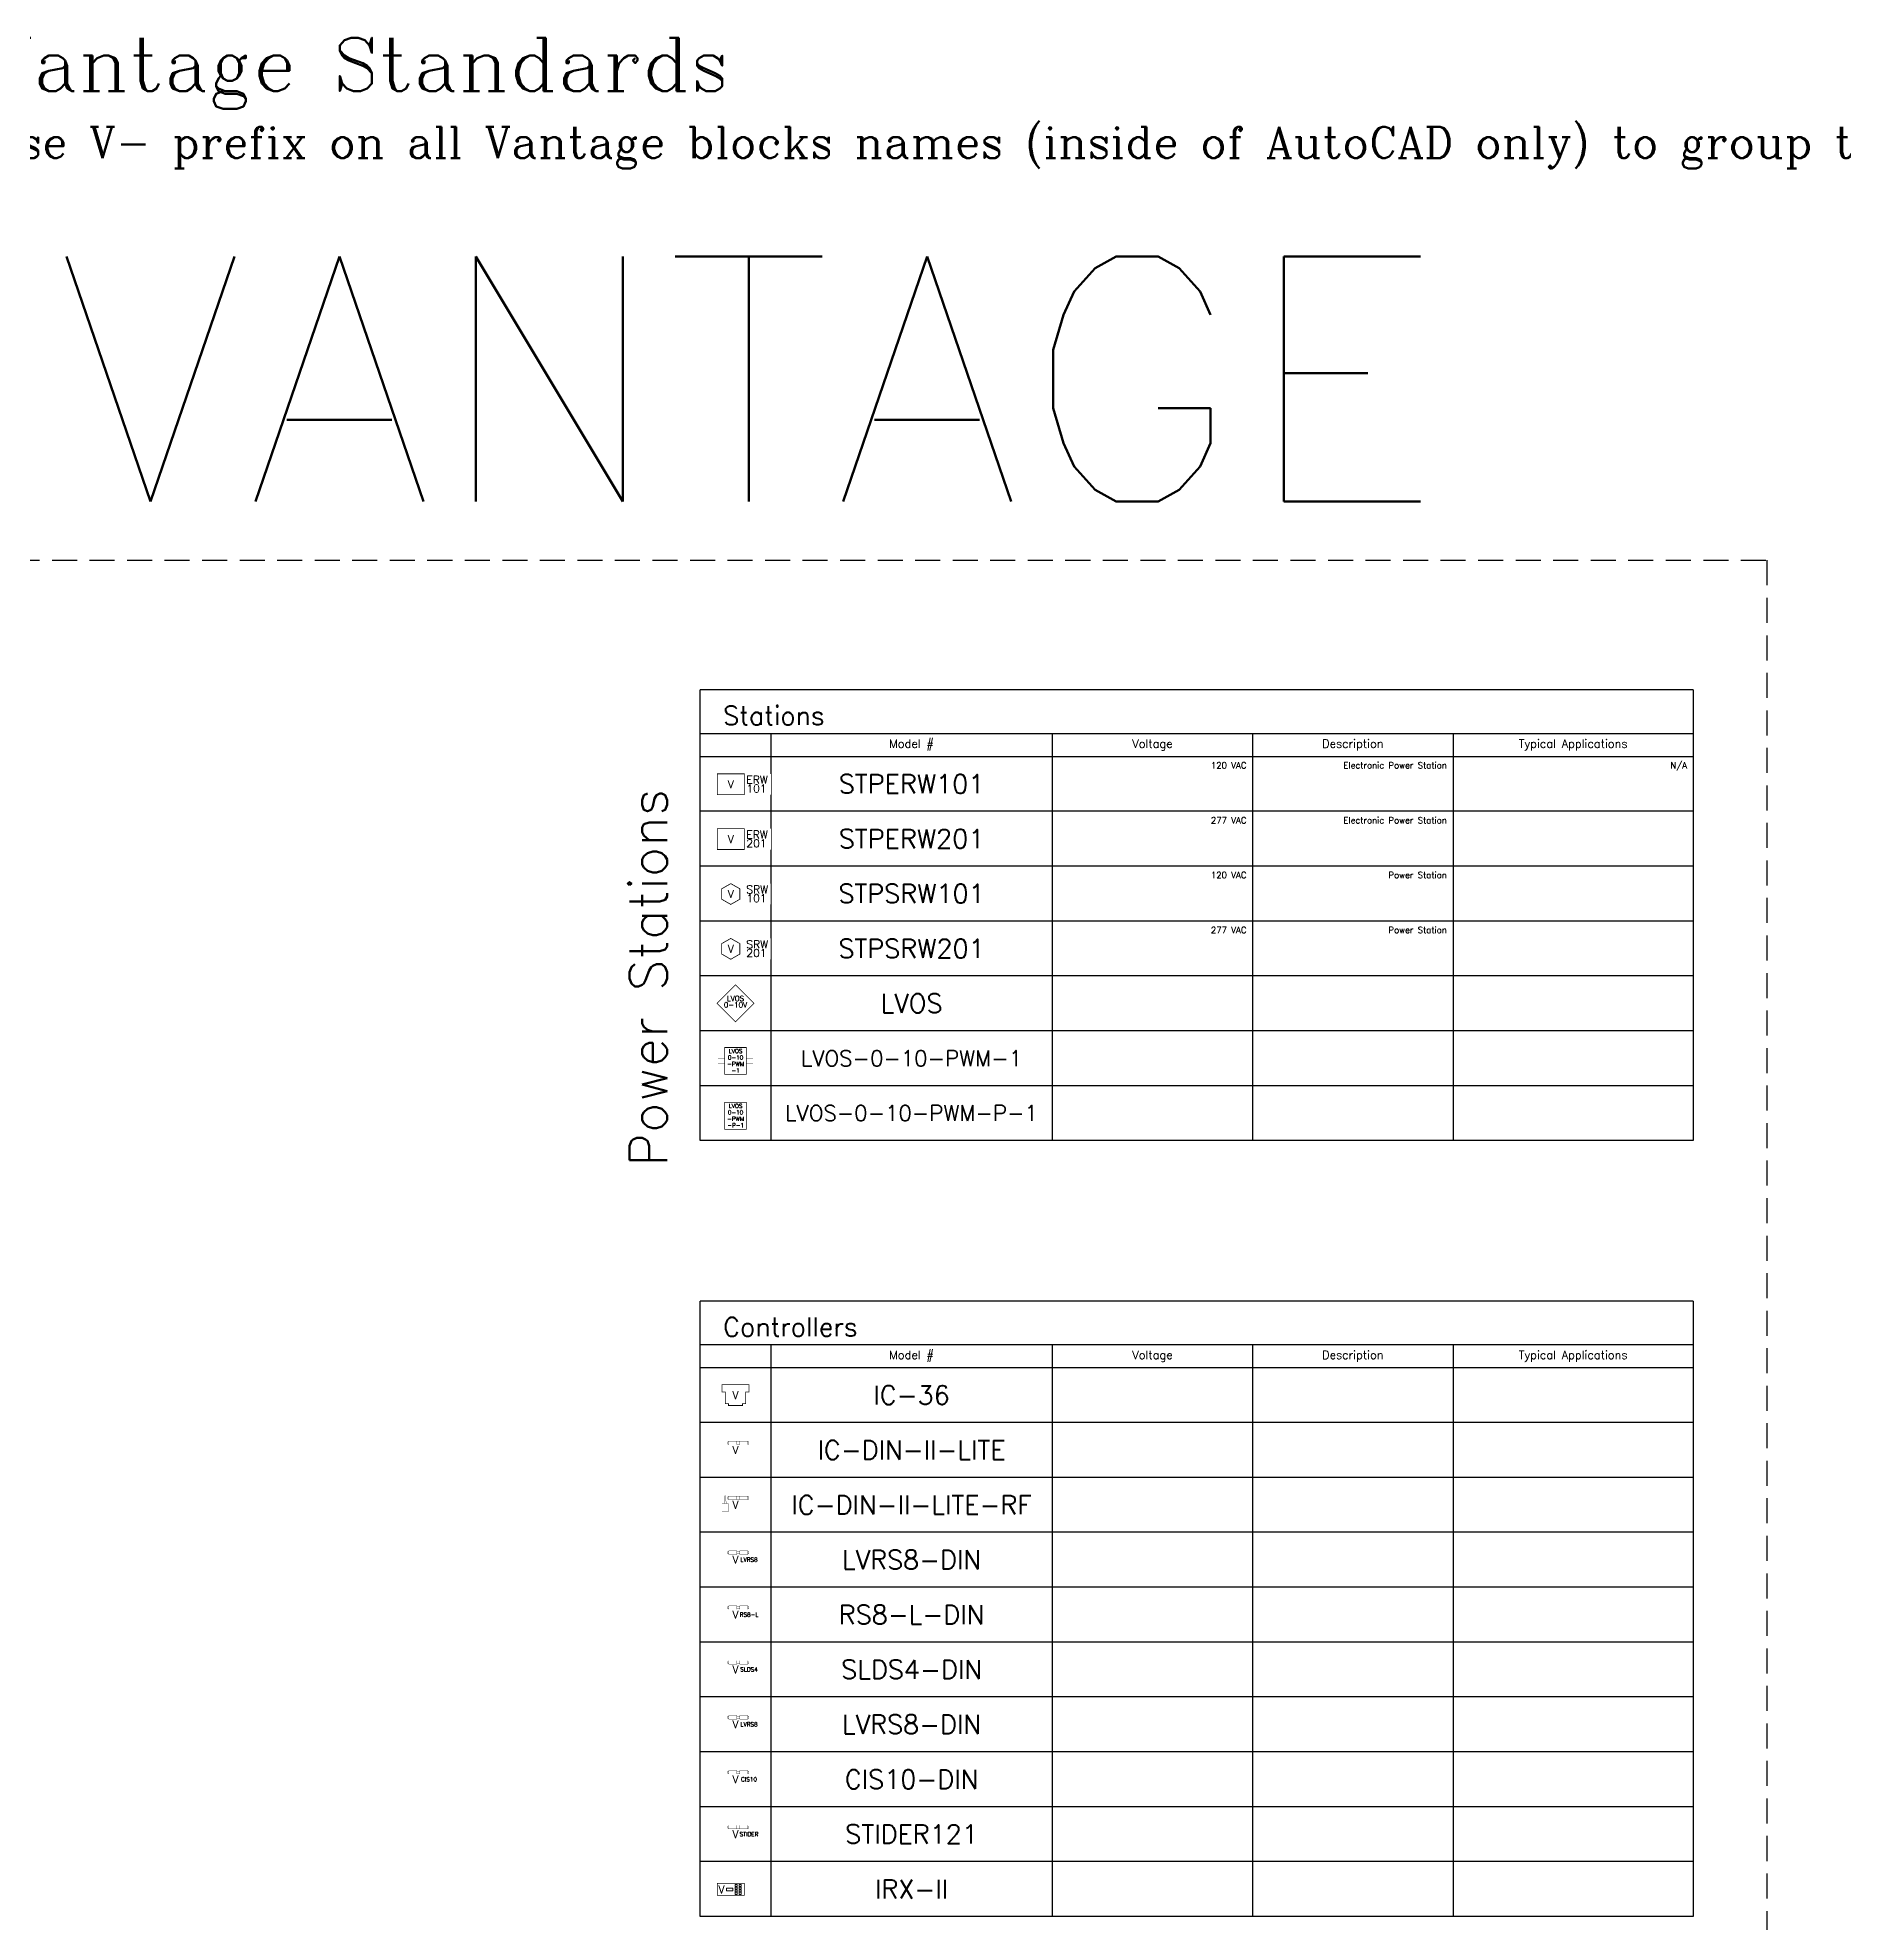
# Model space of a CAD drawing. Header units: inches. Extents: x -13775 to 9910, y -4933 to 5507.
# Drawn here: x -4918 to -3186, y 92 to 1900 of the extents above; entities that cross this region are included whole.
import ezdxf
from ezdxf.enums import TextEntityAlignment as Align

# ---------------------------------------------------------------- set-up
doc = ezdxf.new("R2010")
doc.units = ezdxf.units.IN
doc.header["$LTSCALE"] = 48
doc.header["$MEASUREMENT"] = 0
doc.linetypes.add('DASHED', pattern=[0.75, 0.5, -0.25])
doc.layers.add('Boxes', color=7, linetype='Continuous')
doc.layers.add('Text', color=7, linetype='Continuous')
doc.layers.add('WATTSTOPPER', color=160, linetype='Continuous', lineweight=0)
doc.styles.add('ROMANC', font='COMPLEX.SHX')
doc.styles.add('ROMANS', font='ROMANS')
doc.styles.add('WSNotes', font='complex.shx', dxfattribs={"height": 18})

# ---------------------------------------------------------------- blocks, each defined once
blk = doc.blocks.new('STPERW101')
blk.add_wipeout([(-12.9, 10), (38.6, 10), (38.6, -10), (-12.9, -10)])
at = {"linetype": 'Continuous', "const_width": 0.75}
blk.add_lwpolyline([(-12.9, 10), (12.9, 10), (12.9, -10), (-12.9, -10)], close=True, dxfattribs=at)
at = {"style": 'ROMANC'}
blk.add_text('V', height=7.51, dxfattribs=at).set_placement((0, 0), align=Align.MIDDLE_CENTER)
for s, p in [('ERW', (14.9, 0.6)), ('101', (14.9, -7.8))]:
    blk.add_text(s, height=7.51, dxfattribs=at).set_placement(p)
at = {"flags": 1}
for tag, p, height, style in [('VMAIN', (39.6, 9.2), 6, 'ROMANC'), ('VSECONDARY', (39.6, 2), 6, 'ROMANC'), ('VAUXILIARY', (39.6, -5.1), 6, 'ROMANC'), ('ROOMID', (39.6, -17.4), 10.6, 'WSNotes')]:
    blk.add_attdef(tag, p, '', height=height, dxfattribs=dict(at, style=style))
at = {"style": 'ROMANC'}
for tag, p in [('PANELID', (-23.4, -17.4)), ('PAIR', (15.8, -17.6))]:
    blk.add_attdef(tag, p, '', height=6, dxfattribs=at)
blk.add_attdef('CIRCUIT', text='', height=6, dxfattribs=at).set_placement((-5.9, -18.6), align=Align.TOP_CENTER)
blk = doc.blocks.new('STPERW201')
blk.add_wipeout([(-12.9, 10), (38.7, 10), (38.7, -10), (-12.9, -10)])
at = {"linetype": 'Continuous', "const_width": 0.75}
blk.add_lwpolyline([(-12.9, 10), (12.9, 10), (12.9, -10), (-12.9, -10)], close=True, dxfattribs=at)
at = {"style": 'ROMANC'}
blk.add_text('V', height=7.51, dxfattribs=at).set_placement((0, 0), align=Align.MIDDLE_CENTER)
for s, p in [('ERW', (14.9, 0.6)), ('201', (14.9, -7.8))]:
    blk.add_text(s, height=7.51, dxfattribs=at).set_placement(p)
at = {"flags": 1}
for tag, p, height, style in [('VMAIN', (39.7, 9.2), 6, 'ROMANC'), ('VSECONDARY', (39.7, 2), 6, 'ROMANC'), ('VAUXILIARY', (39.7, -5.1), 6, 'ROMANC'), ('ROOMID', (39.7, -17.4), 10.6, 'WSNotes')]:
    blk.add_attdef(tag, p, '', height=height, dxfattribs=dict(at, style=style))
at = {"style": 'ROMANC'}
for tag, p in [('PANELID', (-23.3, -17.4)), ('PAIR', (15.9, -17.6))]:
    blk.add_attdef(tag, p, '', height=6, dxfattribs=at)
blk.add_attdef('CIRCUIT', text='', height=6, dxfattribs=at).set_placement((-5.8, -18.6), align=Align.TOP_CENTER)
blk = doc.blocks.new('STPSRW101')
blk.add_wipeout([(-8.7, 10), (38.2, 10), (38.2, -10), (-8.7, -10)])
at = {"linetype": 'Continuous', "const_width": 0.75}
blk.add_lwpolyline([(0, -10), (8.7, -5), (8.7, 5), (0, 10), (-8.7, 5), (-8.7, -5)], close=True, dxfattribs=at)
at = {"style": 'ROMANC'}
blk.add_text('V', height=7.51, dxfattribs=at).set_placement((0, 0), align=Align.MIDDLE_CENTER)
for s, p in [('SRW', (14.9, 0.6)), ('101', (14.9, -7.8))]:
    blk.add_text(s, height=7.51, dxfattribs=at).set_placement(p)
at = {"flags": 1}
for tag, p, height, style in [('VMAIN', (39.2, 9.2), 6, 'ROMANC'), ('VSECONDARY', (39.2, 2), 6, 'ROMANC'), ('VAUXILIARY', (39.2, -5.1), 6, 'ROMANC'), ('ROOMID', (39.2, -17.4), 10.6, 'WSNotes')]:
    blk.add_attdef(tag, p, '', height=height, dxfattribs=dict(at, style=style))
at = {"style": 'ROMANC'}
for tag, p in [('PANELID', (-23.8, -17.4)), ('PAIR', (15.4, -17.6))]:
    blk.add_attdef(tag, p, '', height=6, dxfattribs=at)
blk.add_attdef('CIRCUIT', text='', height=6, dxfattribs=at).set_placement((-6.3, -18.6), align=Align.TOP_CENTER)
blk = doc.blocks.new('STPSRW201')
blk.add_wipeout([(-8.7, 10), (38.2, 10), (38.2, -10), (-8.7, -10)])
at = {"linetype": 'Continuous', "const_width": 0.75}
blk.add_lwpolyline([(0, -10), (8.7, -5), (8.7, 5), (0, 10), (-8.7, 5), (-8.7, -5)], close=True, dxfattribs=at)
at = {"style": 'ROMANC'}
blk.add_text('V', height=7.51, dxfattribs=at).set_placement((0, 0), align=Align.MIDDLE_CENTER)
for s, p in [('SRW', (14.9, 0.6)), ('201', (14.9, -7.8))]:
    blk.add_text(s, height=7.51, dxfattribs=at).set_placement(p)
at = {"flags": 1}
for tag, p, height, style in [('VMAIN', (39.2, 9.2), 6, 'ROMANC'), ('VSECONDARY', (39.2, 2), 6, 'ROMANC'), ('VAUXILIARY', (39.2, -5.1), 6, 'ROMANC'), ('ROOMID', (39.2, -17.4), 10.6, 'WSNotes')]:
    blk.add_attdef(tag, p, '', height=height, dxfattribs=dict(at, style=style))
at = {"style": 'ROMANC'}
for tag, p in [('PANELID', (-23.8, -17.4)), ('PAIR', (15.4, -17.6))]:
    blk.add_attdef(tag, p, '', height=6, dxfattribs=at)
blk.add_attdef('CIRCUIT', text='', height=6, dxfattribs=at).set_placement((-6.3, -18.6), align=Align.TOP_CENTER)
blk = doc.blocks.new('IC-DIN-II-LITE')
at = {"linetype": 'Continuous', "const_width": 0.25}
for points in [[(-6.3, 5.6), (-7.3, 5.6), (-7.3, 7.8), (-6.3, 7.8)], [(1.3, 7.8), (4.2, 7.8)], [(4.2, 5.6), (1.3, 5.6)], [(11.8, 7.8), (12.9, 7.8), (12.9, 5.6), (11.8, 5.6)]]:
    blk.add_lwpolyline(points, dxfattribs=at)
for points in [[(-6.3, 8.4), (1.3, 8.4), (1.3, 5.1), (-6.3, 5.1)], [(4.2, 8.4), (11.8, 8.4), (11.8, 5.1), (4.2, 5.1)]]:
    blk.add_lwpolyline(points, close=True, dxfattribs=at)
at = {"style": 'ROMANC'}
blk.add_text('V', height=7.51, dxfattribs=at).set_placement((0, 0), align=Align.MIDDLE_CENTER)
at = {"flags": 1}
for tag, p, height, style in [('VMAIN', (28.3, 24.7), 6, 'ROMANC'), ('VSECONDARY', (28.3, 17.5), 6, 'ROMANC'), ('VAUXILIARY', (28.3, 10.3), 6, 'ROMANC'), ('ROOMID', (28.3, -1.9), 10.6, 'WSNotes'), ('VRS232PORTS', (28.3, -9.1), 6, 'ROMANC')]:
    blk.add_attdef(tag, p, '', height=height, dxfattribs=dict(at, style=style))
at = {"style": 'ROMANC'}
for tag, p in [('PANELID', (-33.5, -10.8)), ('PAIR', (5.7, -10.9))]:
    blk.add_attdef(tag, p, '', height=6, dxfattribs=at)
blk.add_attdef('CIRCUIT', text='', height=6, dxfattribs=at).set_placement((-16, -11.9), align=Align.TOP_CENTER)
blk = doc.blocks.new('LVOS')
at = {"style": 'ROMANC'}
blk.add_attdef('CIRCUIT', text='', height=6, dxfattribs=at).set_placement((-5.7, -27.4), align=Align.TOP_CENTER)
at = {"linetype": 'Continuous'}
blk.add_wipeout([(-17.8, 0), (0, 17.8), (17.8, 0), (0, -17.8)], dxfattribs=at)
at = {"linetype": 'Continuous', "const_width": 0.75}
blk.add_lwpolyline([(0, -17.8), (-17.8, 0), (0, 17.8), (17.8, 0)], close=True, dxfattribs=at)
at = {"char_height": 5, "attachment_point": 2, "style": 'WSNotes'}
for s, insert, width in [('0-10V', (0, 1), 0.0619), ('LVOS', (0, 7.2), 0.167)]:
    blk.add_mtext(s, dxfattribs=dict(at, insert=insert, width=width))
at = {"flags": 1}
for tag, p, height, style in [('VMAIN', (19.7, 24.4), 6, 'ROMANC'), ('VSECONDARY', (19.7, 17.3), 6, 'ROMANC'), ('VAUXILIARY', (19.7, 10.1), 6, 'ROMANC'), ('ROOMID', (19.7, -2.1), 10.6, 'WSNotes'), ('VSTATIONBUS', (19.5, -10.1), 6, 'ROMANC'), ('VSTATIONBUSPOSITION', (19.5, -17.2), 6, 'ROMANC')]:
    blk.add_attdef(tag, p, '', height=height, dxfattribs=dict(at, style=style))
at = {"style": 'ROMANC'}
for tag, p in [('PANELID', (-23.2, -26.3)), ('PAIR', (16, -26.4))]:
    blk.add_attdef(tag, p, '', height=6, dxfattribs=at)
blk = doc.blocks.new('IC-DIN-II-LITE-RF')
at = {"flags": 1}
for tag, p, height, style in [('VMAIN', (28.3, 24.7), 6, 'ROMANC'), ('VSECONDARY', (28.3, 17.5), 6, 'ROMANC'), ('VAUXILIARY', (28.3, 10.3), 6, 'ROMANC'), ('ROOMID', (28.3, -1.9), 10.6, 'WSNotes'), ('VSTATIONBUS', (28.1, -9.8), 6, 'ROMANC'), ('VSTATIONBUSPOSITION', (28.1, -17), 6, 'ROMANC'), ('VRS232PORTS', (28.1, -24.2), 6, 'ROMANC')]:
    blk.add_attdef(tag, p, '', height=height, dxfattribs=dict(at, style=style))
blk.add_wipeout([(-12.9, -6.6), (12.9, -6.6), (12.9, 8.7), (-12.9, 8.7)])
at = {"linetype": 'Continuous', "const_width": 0.25}
for points in [[(-12.9, 1.3), (-6.9, 1.3), (-6.9, -6.6), (-12.9, -6.6)], [(-6.3, 8.4), (1.3, 8.4), (1.3, 5.1), (-6.3, 5.1)], [(4.2, 8.4), (11.8, 8.4), (11.8, 5.1), (4.2, 5.1)]]:
    blk.add_lwpolyline(points, close=True, dxfattribs=at)
for points in [[(-9, 1.3), (-9, 3.4), (-9.6, 3.4), (-9.6, 8.7), (-10.2, 8.7), (-10.2, 3.4), (-10.8, 3.4), (-10.8, 1.3)], [(-6.3, 5.6), (-7.3, 5.6), (-7.3, 7.8), (-6.3, 7.8)], [(1.3, 7.8), (4.2, 7.8)], [(4.2, 5.6), (1.3, 5.6)], [(11.8, 7.8), (12.9, 7.8), (12.9, 5.6), (11.8, 5.6)]]:
    blk.add_lwpolyline(points, dxfattribs=at)
at = {"style": 'ROMANC'}
blk.add_text('V', height=7.51, dxfattribs=at).set_placement((0, 0), align=Align.MIDDLE_CENTER)
for tag, p in [('PANELID', (-33.5, -13.8)), ('PAIR', (5.7, -13.9))]:
    blk.add_attdef(tag, p, '', height=6, dxfattribs=at)
blk.add_attdef('CIRCUIT', text='', height=6, dxfattribs=at).set_placement((-16, -14.9), align=Align.TOP_CENTER)
blk = doc.blocks.new('LVRS8-DIN')
at = {"linetype": 'Continuous', "const_width": 0.25}
for points in [[(-6.3, 5.6), (-7.3, 5.6), (-7.3, 7.8), (-6.3, 7.8)], [(1.3, 7.8), (4.2, 7.8)], [(4.2, 5.6), (1.3, 5.6)], [(11.8, 7.8), (12.9, 7.8), (12.9, 5.6), (11.8, 5.6)]]:
    blk.add_lwpolyline(points, dxfattribs=at)
for points in [[(-6.3, 8.4), (1.3, 8.4), (1.3, 5.1), (-6.3, 5.1)], [(4.2, 8.4), (11.8, 8.4), (11.8, 5.1), (4.2, 5.1)]]:
    blk.add_lwpolyline(points, close=True, dxfattribs=at)
at = {"style": 'ROMANC'}
for s, height, p in [('V', 7.51, (0, 0)), ('LVRS8', 4, (13, 0))]:
    blk.add_text(s, height=height, dxfattribs=at).set_placement(p, align=Align.MIDDLE_CENTER)
at = {"flags": 1}
for tag, p, height, style in [('VMAIN', (28.3, 24.7), 6, 'ROMANC'), ('VSECONDARY', (28.3, 17.5), 6, 'ROMANC'), ('VAUXILIARY', (28.3, 10.3), 6, 'ROMANC'), ('ROOMID', (28.3, -1.9), 10.6, 'WSNotes')]:
    blk.add_attdef(tag, p, '', height=height, dxfattribs=dict(at, style=style))
at = {"style": 'ROMANC'}
for tag, p in [('PANELID', (-33.5, -10.8)), ('PAIR', (5.7, -10.9))]:
    blk.add_attdef(tag, p, '', height=6, dxfattribs=at)
blk.add_attdef('CIRCUIT', text='', height=6, dxfattribs=at).set_placement((-16, -11.9), align=Align.TOP_CENTER)
blk = doc.blocks.new('RS8-L-DIN')
at = {"linetype": 'Continuous', "const_width": 0.25}
for points in [[(-6.3, 5.6), (-7.3, 5.6), (-7.3, 7.8), (-6.3, 7.8)], [(1.3, 7.8), (4.2, 7.8)], [(4.2, 5.6), (1.3, 5.6)], [(11.8, 7.8), (12.9, 7.8), (12.9, 5.6), (11.8, 5.6)]]:
    blk.add_lwpolyline(points, dxfattribs=at)
for points in [[(-6.3, 8.4), (1.3, 8.4), (1.3, 5.1), (-6.3, 5.1)], [(4.2, 8.4), (11.8, 8.4), (11.8, 5.1), (4.2, 5.1)]]:
    blk.add_lwpolyline(points, close=True, dxfattribs=at)
at = {"style": 'ROMANC'}
for s, height, p in [('V', 7.51, (0, 0)), ('RS8-L', 4, (13, 0))]:
    blk.add_text(s, height=height, dxfattribs=at).set_placement(p, align=Align.MIDDLE_CENTER)
at = {"flags": 1}
for tag, p, height, style in [('VMAIN', (28.3, 24.7), 6, 'ROMANC'), ('VSECONDARY', (28.3, 17.5), 6, 'ROMANC'), ('VAUXILIARY', (28.3, 10.3), 6, 'ROMANC'), ('ROOMID', (28.3, -1.9), 10.6, 'WSNotes')]:
    blk.add_attdef(tag, p, '', height=height, dxfattribs=dict(at, style=style))
at = {"style": 'ROMANC'}
for tag, p in [('PANELID', (-33.5, -10.8)), ('PAIR', (5.7, -10.9))]:
    blk.add_attdef(tag, p, '', height=6, dxfattribs=at)
blk.add_attdef('CIRCUIT', text='', height=6, dxfattribs=at).set_placement((-16, -11.9), align=Align.TOP_CENTER)
blk = doc.blocks.new('SLDS4-DIN')
at = {"linetype": 'Continuous', "const_width": 0.25}
for points in [[(-6.3, 5.6), (-7.3, 5.6), (-7.3, 7.8), (-6.3, 7.8)], [(1.3, 7.8), (4.2, 7.8)], [(4.2, 5.6), (1.3, 5.6)], [(11.8, 7.8), (12.9, 7.8), (12.9, 5.6), (11.8, 5.6)]]:
    blk.add_lwpolyline(points, dxfattribs=at)
for points in [[(-6.3, 8.4), (1.3, 8.4), (1.3, 5.1), (-6.3, 5.1)], [(4.2, 8.4), (11.8, 8.4), (11.8, 5.1), (4.2, 5.1)]]:
    blk.add_lwpolyline(points, close=True, dxfattribs=at)
at = {"style": 'ROMANC'}
for s, height, p in [('V', 7.51, (0, 0)), ('SLDS4', 4, (13, 0))]:
    blk.add_text(s, height=height, dxfattribs=at).set_placement(p, align=Align.MIDDLE_CENTER)
at = {"flags": 1}
for tag, p, height, style in [('VMAIN', (28.3, 24.7), 6, 'ROMANC'), ('VSECONDARY', (28.3, 17.5), 6, 'ROMANC'), ('VAUXILIARY', (28.3, 10.3), 6, 'ROMANC'), ('ROOMID', (28.3, -1.9), 10.6, 'WSNotes')]:
    blk.add_attdef(tag, p, '', height=height, dxfattribs=dict(at, style=style))
at = {"style": 'ROMANC'}
for tag, p in [('PANELID', (-33.5, -10.8)), ('PAIR', (5.7, -10.9))]:
    blk.add_attdef(tag, p, '', height=6, dxfattribs=at)
blk.add_attdef('CIRCUIT', text='', height=6, dxfattribs=at).set_placement((-16, -11.9), align=Align.TOP_CENTER)
blk = doc.blocks.new('CIS10-DIN')
at = {"linetype": 'Continuous', "const_width": 0.25}
for points in [[(-6.3, 5.6), (-7.3, 5.6), (-7.3, 7.8), (-6.3, 7.8)], [(1.3, 7.8), (4.2, 7.8)], [(4.2, 5.6), (1.3, 5.6)], [(11.8, 7.8), (12.9, 7.8), (12.9, 5.6), (11.8, 5.6)]]:
    blk.add_lwpolyline(points, dxfattribs=at)
for points in [[(-6.3, 8.4), (1.3, 8.4), (1.3, 5.1), (-6.3, 5.1)], [(4.2, 8.4), (11.8, 8.4), (11.8, 5.1), (4.2, 5.1)]]:
    blk.add_lwpolyline(points, close=True, dxfattribs=at)
at = {"style": 'ROMANC'}
for s, height, p in [('V', 7.51, (0, 0)), ('CIS10', 4, (13, 0))]:
    blk.add_text(s, height=height, dxfattribs=at).set_placement(p, align=Align.MIDDLE_CENTER)
at = {"flags": 1}
for tag, p, height, style in [('VMAIN', (28.3, 24.7), 6, 'ROMANC'), ('VSECONDARY', (28.3, 17.5), 6, 'ROMANC'), ('VAUXILIARY', (28.3, 10.3), 6, 'ROMANC'), ('ROOMID', (28.3, -1.9), 10.6, 'WSNotes')]:
    blk.add_attdef(tag, p, '', height=height, dxfattribs=dict(at, style=style))
at = {"style": 'ROMANC'}
for tag, p in [('PANELID', (-33.5, -10.8)), ('PAIR', (5.7, -10.9))]:
    blk.add_attdef(tag, p, '', height=6, dxfattribs=at)
blk.add_attdef('CIRCUIT', text='', height=6, dxfattribs=at).set_placement((-16, -11.9), align=Align.TOP_CENTER)
blk = doc.blocks.new('STIDER121')
at = {"linetype": 'Continuous', "const_width": 0.25}
for points in [[(-6.3, 5.6), (-7.3, 5.6), (-7.3, 7.8), (-6.3, 7.8)], [(1.3, 7.8), (4.2, 7.8)], [(4.2, 5.6), (1.3, 5.6)], [(11.8, 7.8), (12.9, 7.8), (12.9, 5.6), (11.8, 5.6)]]:
    blk.add_lwpolyline(points, dxfattribs=at)
for points in [[(-6.3, 8.4), (1.3, 8.4), (1.3, 5.1), (-6.3, 5.1)], [(4.2, 8.4), (11.8, 8.4), (11.8, 5.1), (4.2, 5.1)]]:
    blk.add_lwpolyline(points, close=True, dxfattribs=at)
at = {"style": 'ROMANC'}
for s, height, p in [('V', 7.51, (0, 0)), ('STIDER', 4, (13, 0))]:
    blk.add_text(s, height=height, dxfattribs=at).set_placement(p, align=Align.MIDDLE_CENTER)
at = {"flags": 1}
for tag, p, height, style in [('VMAIN', (28.3, 24.7), 6, 'ROMANC'), ('VSECONDARY', (28.3, 17.5), 6, 'ROMANC'), ('VAUXILIARY', (28.3, 10.3), 6, 'ROMANC'), ('ROOMID', (28.3, -1.9), 10.6, 'WSNotes')]:
    blk.add_attdef(tag, p, '', height=height, dxfattribs=dict(at, style=style))
at = {"style": 'ROMANC'}
for tag, p in [('PANELID', (-33.5, -10.8)), ('PAIR', (5.7, -10.9))]:
    blk.add_attdef(tag, p, '', height=6, dxfattribs=at)
blk.add_attdef('CIRCUIT', text='', height=6, dxfattribs=at).set_placement((-16, -11.9), align=Align.TOP_CENTER)
blk = doc.blocks.new('IRX-II')
blk.add_wipeout([(-12.9, 10), (12.9, 10), (12.9, -10), (-12.9, -10)])
for p, q in [((4.1, 4.7), (6.1, 4.7)), ((4.1, 4.7), (4.1, 2.7)), ((4.1, 2.7), (6.1, 2.7)), ((4.1, 2.2), (6.1, 2.2)), ((4.1, 2.2), (4.1, 0.2)), ((4.1, 0.2), (6.1, 0.2)), ((6.1, 4.7), (6.1, 2.7)), ((6.1, 2.2), (6.1, 0.2)), ((8.1, 4.7), (10.1, 4.7)), ((8.1, 4.7), (8.1, 2.7)), ((8.1, 2.7), (10.1, 2.7)), ((8.1, 2.2), (10.1, 2.2)), ((8.1, 2.2), (8.1, 0.2)), ((8.1, 0.2), (10.1, 0.2)), ((10.1, 4.7), (10.1, 2.7)), ((10.1, 2.2), (10.1, 0.2)), ((4.1, -0.3), (6.1, -0.3)), ((4.1, -0.3), (4.1, -2.3)), ((4.1, -2.3), (6.1, -2.3)), ((4.1, -2.8), (6.1, -2.8)), ((4.1, -2.8), (4.1, -4.8)), ((4.1, -4.8), (6.1, -4.8)), ((6.1, -0.3), (6.1, -2.3)), ((6.1, -2.8), (6.1, -4.8)), ((8.1, -0.3), (10.1, -0.3)), ((8.1, -0.3), (8.1, -2.3)), ((8.1, -2.3), (10.1, -2.3)), ((8.1, -2.8), (10.1, -2.8)), ((8.1, -2.8), (8.1, -4.8)), ((8.1, -4.8), (10.1, -4.8)), ((10.1, -0.3), (10.1, -2.3)), ((10.1, -2.8), (10.1, -4.8))]:
    blk.add_line(p, q)
at = {"linetype": 'Continuous', "const_width": 0.75}
blk.add_lwpolyline([(-12.9, 5.7), (12.9, 5.7), (12.9, -5.7), (-12.9, -5.7)], close=True, dxfattribs=at)
blk.add_lwpolyline([(-4, 1.2), (2, 1.2), (2, -1.3), (-4, -1.3)], close=True)
at = {"style": 'ROMANC'}
blk.add_text('V', height=7.51, dxfattribs=at).set_placement((-9, -0.2), align=Align.MIDDLE_CENTER)
for tag, p in [('PANELID', (-49.1, -17.2)), ('PAIR', (-9.9, -17.4))]:
    blk.add_attdef(tag, p, '', height=6, dxfattribs=at)
at = {"style": 'WSNotes', "flags": 1}
blk.add_attdef('ROOMID', (13.9, -17.2), '', height=10.6, dxfattribs=at)
at = {"style": 'ROMANC'}
blk.add_attdef('CIRCUIT', text='', height=6, dxfattribs=at).set_placement((-31.6, -18.4), align=Align.TOP_CENTER)
blk = doc.blocks.new('IC-36')
at = {"style": 'ROMANC', "flags": 1}
for tag, p in [('VETHERNETPORTS', (13.9, -31.5)), ('VLANCONNECTIONBIT', (13.9, -38.7))]:
    blk.add_attdef(tag, p, '', height=6, dxfattribs=at)
blk.add_wipeout([(-12.9, 10), (12.9, 10), (12.9, -10), (-12.9, -10)])
at = {"linetype": 'Continuous', "const_width": 0.75}
blk.add_lwpolyline([(6.7, -8.1), (6.7, -10), (-6.7, -10), (-6.7, -8.1), (-9.8, -8.1), (-9.8, 3), (-12.9, 3), (-12.9, 10), (12.9, 10), (12.9, 3), (9.8, 3), (9.8, -8.1)], close=True, dxfattribs=at)
at = {"style": 'ROMANC'}
blk.add_text('V', height=7.51, dxfattribs=at).set_placement((0, 0), align=Align.MIDDLE_CENTER)
at = {"flags": 1}
for tag, p, height, style in [('VMAIN', (13.9, 9.4), 6, 'ROMANC'), ('VSECONDARY', (13.9, 2.2), 6, 'ROMANC'), ('VAUXILIARY', (13.9, -4.9), 6, 'ROMANC'), ('ROOMID', (13.9, -17.2), 10.6, 'WSNotes'), ('VRS232PORTS', (13.9, -24.4), 6, 'ROMANC')]:
    blk.add_attdef(tag, p, '', height=height, dxfattribs=dict(at, style=style))
at = {"style": 'ROMANC'}
for tag, p in [('PANELID', (-49.1, -17.2)), ('PAIR', (-9.9, -17.4))]:
    blk.add_attdef(tag, p, '', height=6, dxfattribs=at)
blk.add_attdef('CIRCUIT', text='', height=6, dxfattribs=at).set_placement((-31.6, -18.4), align=Align.TOP_CENTER)
blk = doc.blocks.new('LVOS-0-10-PWM-1')
at = {"flags": 1}
for tag, p, height, style in [('VMAIN', (19.7, 24.4), 6, 'ROMANC'), ('VSECONDARY', (19.7, 17.3), 6, 'ROMANC'), ('VAUXILIARY', (19.7, 10.1), 6, 'ROMANC'), ('ROOMID', (19.7, -2.1), 10.6, 'WSNotes'), ('VSTATIONBUS', (19.5, -10.1), 6, 'ROMANC'), ('VSTATIONBUSPOSITION', (19.5, -17.2), 6, 'ROMANC')]:
    blk.add_attdef(tag, p, '', height=height, dxfattribs=dict(at, style=style))
at = {"style": 'ROMANC'}
blk.add_attdef('CIRCUIT', text='', height=6, dxfattribs=at).set_placement((-5.7, -27.4), align=Align.TOP_CENTER)
blk.add_wipeout([(-10.4, 10.4), (10.4, 10.4), (10.4, -15.5), (-10.4, -15.5)])
at = {"linetype": 'Continuous', "const_width": 0.75}
blk.add_lwpolyline([(-10.4, 10.4), (10.4, 10.4), (10.4, -15.5), (-10.4, -15.5)], close=True, dxfattribs=at)
at = {"linetype": 'Continuous', "const_width": 0.25}
for points in [[(-16.8, -0.5), (-10.4, -0.5)], [(-15.9, -4.6), (-16.8, -4.6), (-16.8, -0.5), (-15.9, -0.5)], [(-10.4, -4.6), (-16.8, -4.6)], [(10.4, -0.5), (16.8, -0.5), (16.8, -4.6), (10.4, -4.6)]]:
    blk.add_lwpolyline(points, dxfattribs=at)
at = {"char_height": 4, "attachment_point": 2, "style": 'WSNotes'}
for s, insert, width in [('0-10', (0.1, 2.7), 0.0619), ('LVOS', (0.1, 8.9), 0.167), ('-PWM', (0.2, -3.5), 0.0619), ('-1', (0.2, -9.7), 0.0619)]:
    blk.add_mtext(s, dxfattribs=dict(at, insert=insert, width=width))
at = {"style": 'ROMANC'}
for tag, p in [('PANELID', (-23.2, -26.3)), ('PAIR', (16, -26.4))]:
    blk.add_attdef(tag, p, '', height=6, dxfattribs=at)
blk = doc.blocks.new('LVOS-0-10-PWM-P-1')
at = {"flags": 1}
for tag, p, height, style in [('VMAIN', (19.7, 24.4), 6, 'ROMANC'), ('VSECONDARY', (19.7, 17.3), 6, 'ROMANC'), ('VAUXILIARY', (19.7, 10.1), 6, 'ROMANC'), ('ROOMID', (19.7, -2.1), 10.6, 'WSNotes'), ('VSTATIONBUS', (19.5, -10.1), 6, 'ROMANC'), ('VSTATIONBUSPOSITION', (19.5, -17.2), 6, 'ROMANC')]:
    blk.add_attdef(tag, p, '', height=height, dxfattribs=dict(at, style=style))
at = {"style": 'ROMANC'}
blk.add_attdef('CIRCUIT', text='', height=6, dxfattribs=at).set_placement((-5.7, -27.4), align=Align.TOP_CENTER)
blk.add_wipeout([(-10.4, 10.4), (10.4, 10.4), (10.4, -15.5), (-10.4, -15.5)])
at = {"linetype": 'Continuous', "const_width": 0.75}
blk.add_lwpolyline([(-10.4, 10.4), (10.4, 10.4), (10.4, -15.5), (-10.4, -15.5)], close=True, dxfattribs=at)
at = {"char_height": 4, "attachment_point": 2, "style": 'WSNotes'}
for s, insert, width in [('0-10', (0.1, 2.7), 0.0619), ('LVOS', (0.1, 8.9), 0.167), ('-PWM', (0.2, -3.5), 0.0619), ('-P-1', (0.2, -9.7), 0.0619)]:
    blk.add_mtext(s, dxfattribs=dict(at, insert=insert, width=width))
at = {"style": 'ROMANC'}
for tag, p in [('PANELID', (-23.2, -26.3)), ('PAIR', (16, -26.4))]:
    blk.add_attdef(tag, p, '', height=6, dxfattribs=at)

msp = doc.modelspace()

# ---------------------------------------------------------------- linework, layer by layer
at = {"layer": 'Boxes', "color": 2}
for p, q in [((-4214.4, 1232.8), (-4214.4, 842.2)), ((-3944.5, 1232.8), (-3944.5, 842.2)), ((-3752.3, 1232.8), (-3752.3, 842.2)), ((-3560.1, 1232.8), (-3560.1, 842.2)), ((-4214.4, 646.3), (-4214.4, 97.8)), ((-3944.5, 646.3), (-3944.5, 97.8)), ((-3752.3, 646.3), (-3752.3, 97.8)), ((-3560.1, 646.3), (-3560.1, 97.8))]:
    msp.add_line(p, q, dxfattribs=at)
at = {"layer": 'Boxes', "color": 1, "linetype": 'DASHED'}
msp.add_lwpolyline([(-7856, 1399), (-3259.2, 1399), (-3259.2, -888.3), (-7856, -888.3)], close=True, dxfattribs=at)
at = {"layer": 'Boxes', "color": 2}
for points in [[(-3329.7, 1274.6), (-4282.4, 1274.6)], [(-3329.7, 1274.6), (-3329.7, 842.2), (-4282.4, 842.2), (-4282.4, 1274.6)], [(-4282.4, 1232.8), (-3329.7, 1232.8)], [(-4282.4, 1210.8), (-3329.7, 1210.8)], [(-3329.7, 1158.2), (-4282.4, 1158.2)], [(-3329.7, 1105.5), (-4282.4, 1105.5)], [(-3329.7, 1052.9), (-4282.4, 1052.9)], [(-3329.7, 1000.2), (-4282.4, 1000.2)], [(-3329.7, 947.5), (-4282.4, 947.5)], [(-3329.7, 894.9), (-4282.4, 894.9)], [(-3329.7, 688.1), (-4282.4, 688.1)], [(-3329.7, 688.1), (-3329.7, 97.8), (-4282.4, 97.8), (-4282.4, 688.1)], [(-3329.7, 646.3), (-4282.4, 646.3)], [(-4282.4, 624.4), (-3329.7, 624.4)], [(-3329.7, 571.7), (-4282.4, 571.7)], [(-3329.7, 519.1), (-4282.4, 519.1)], [(-3329.7, 466.4), (-4282.4, 466.4)], [(-3329.7, 413.7), (-4282.4, 413.7)], [(-3329.7, 361.1), (-4282.4, 361.1)], [(-3329.7, 308.4), (-4282.4, 308.4)], [(-3329.7, 255.8), (-4282.4, 255.8)], [(-3329.7, 203.1), (-4282.4, 203.1)], [(-3329.7, 150.5), (-4282.4, 150.5)]]:
    msp.add_lwpolyline(points, dxfattribs=at)

# ---------------------------------------------------------------- block references
at = {"layer": 'WATTSTOPPER'}
for name, p in [('IC-DIN-II-LITE', (-4248.4, 545.4)), ('LVRS8-DIN', (-4248.4, 440.1)), ('RS8-L-DIN', (-4248.4, 387.4)), ('SLDS4-DIN', (-4248.4, 334.8)), ('LVRS8-DIN', (-4248.4, 282.1)), ('CIS10-DIN', (-4248.4, 229.4)), ('STIDER121', (-4248.4, 176.8))]:
    msp.add_blockref(name, p, dxfattribs=at)

# ---------------------------------------------------------------- texts
at = {"layer": 'Text', "insert": (-4966.2, 1900.4), "char_height": 51.25, "attachment_point": 1, "style": 'ROMANC'}
msp.add_mtext_dynamic_manual_height_columns('Vantage Standards\\P{\\H0.58537x;Use V- prefix on all Vantage blocks names (inside of AutoCAD only) to group them in data extractions}', width=8143.024, gutter_width=1025, heights=[0], dxfattribs=at)
at = {"layer": 'Text', "color": 3, "insert": (-4235.7, 1572.9), "char_height": 234.9, "attachment_point": 5, "style": 'ROMANS'}
msp.add_mtext('VANTAGE', dxfattribs=at)
at = {"layer": 'Text', "color": 2, "style": 'ROMANS'}
for s, insert, char_height, attachment_point in [('Stations', (-4260.2, 1250), 18, 4), ('Model #', (-4079.5, 1221.8), 8, 5), ('Voltage', (-3848.4, 1221.8), 8, 5), ('Description', (-3656.2, 1221.8), 8, 5), ('Typical Applications', (-3444.9, 1221.8), 8, 5), ('STPERW101', (-4079.5, 1184.5), 18, 5), ('120 VAC', (-3758.2, 1205.3), 6, 3), ('Electronic Power Station', (-3566, 1205.3), 6, 3), ('N/A', (-3335.6, 1205.3), 6, 3), ('STPERW201', (-4079.5, 1131.8), 18, 5), ('277 VAC', (-3758.2, 1152.6), 6, 3), ('Electronic Power Station', (-3566, 1152.6), 6, 3), ('STPSRW101', (-4079.5, 1079.2), 18, 5), ('120 VAC', (-3758.2, 1100), 6, 3), ('Power Station', (-3566, 1100), 6, 3), ('STPSRW201', (-4079.5, 1026.5), 18, 5), ('277 VAC', (-3758.2, 1047.3), 6, 3), ('Power Station', (-3566, 1047.3), 6, 3), ('LVOS', (-4079.5, 973.9), 18, 5), ('LVOS-0-10-PWM-1', (-4079.5, 921.2), 15, 5), ('LVOS-0-10-PWM-P-1', (-4079.5, 868.6), 15, 5), ('Controllers', (-4260.2, 663.5), 18, 4), ('Model #', (-4079.5, 635.3), 8, 5), ('Voltage', (-3848.4, 635.3), 8, 5), ('Description', (-3656.2, 635.3), 8, 5), ('Typical Applications', (-3444.9, 635.3), 8, 5), ('IC-36', (-4079.5, 598), 18, 5), ('IC-DIN-II-LITE', (-4079.5, 545.4), 18, 5), ('IC-DIN-II-LITE-RF', (-4079.5, 492.7), 18, 5), ('LVRS8-DIN', (-4079.5, 440.1), 18, 5), ('RS8-L-DIN', (-4079.5, 387.4), 18, 5), ('SLDS4-DIN', (-4079.5, 334.8), 18, 5), ('LVRS8-DIN', (-4079.5, 282.1), 18, 5), ('CIS10-DIN', (-4079.5, 229.4), 18, 5), ('STIDER121', (-4079.5, 176.8), 18, 5), ('IRX-II', (-4079.5, 124.1), 18, 5)]:
    msp.add_mtext(s, dxfattribs=dict(at, insert=insert, char_height=char_height, attachment_point=attachment_point))
at = {"layer": 'Text', "color": 2, "insert": (-4332, 817.2), "char_height": 36, "attachment_point": 4, "rotation": 90, "style": 'ROMANS'}
msp.add_mtext('Power Stations', dxfattribs=at)

# ---------------------------------------------------------------- next in the draw order: block references
at = {"layer": 'WATTSTOPPER', "color": 2}
msp.add_blockref('STPERW101', (-4252.9, 1184.1), dxfattribs=at)
at = {"layer": 'WATTSTOPPER'}
for name, p in [('STPERW201', (-4252.9, 1131.5)), ('STPSRW101', (-4252.9, 1078.8)), ('STPSRW201', (-4252.9, 1026.2)), ('LVOS', (-4248.4, 973.9)), ('LVOS-0-10-PWM-1', (-4248.4, 921.2)), ('LVOS-0-10-PWM-P-1', (-4248.4, 868.6)), ('IC-36', (-4248.4, 598)), ('IC-DIN-II-LITE-RF', (-4248.4, 492.7)), ('IRX-II', (-4252.9, 123.8))]:
    msp.add_blockref(name, p, dxfattribs=at)

doc.saveas('drawing.dxf')
